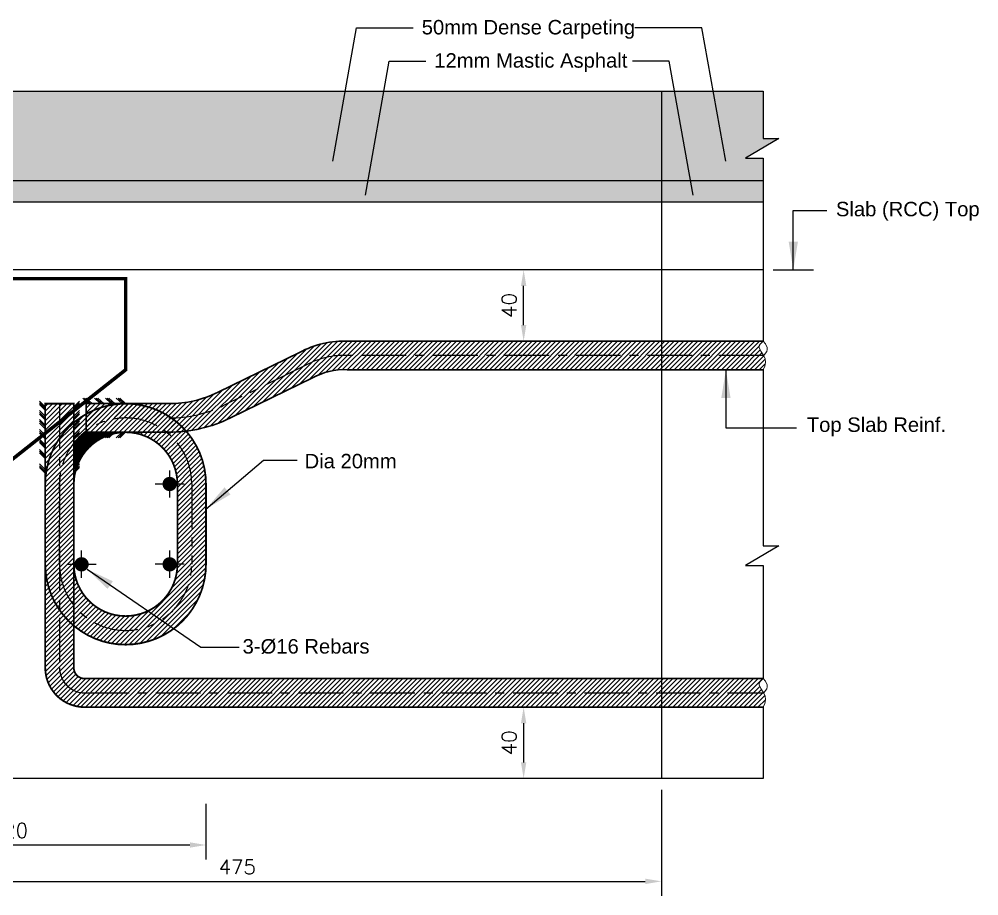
# Model space of a CAD drawing. Extents: x 25837 to 33401, y -1784 to 3293.
# Drawn here: x 26629 to 27166, y 1416 to 1907 of the extents above; entities that cross this region are included whole.
import ezdxf

# ---------------------------------------------------------------- set-up
doc = ezdxf.new("R2010")
doc.units = 0
doc.header["$LTSCALE"] = 200
doc.header["$MEASUREMENT"] = 0
doc.linetypes.add('CENTER', pattern=[2, 1.25, -0.25, 0.25, -0.25])
doc.layers.get('Defpoints').update_dxf_attribs({"linetype": 'CONTINUOUS'})
doc.layers.add('hatch', color=250, linetype='CONTINUOUS')
doc.layers.add('Line', color=6, linetype='CONTINUOUS', lineweight=25)
doc.layers.add('P', color=250, linetype='CONTINUOUS', lineweight=20)
doc.styles.add('dimen_text', font='simplex.shx')
doc.styles.add('FRAME_TEXT', font='arial.ttf')
doc.dimstyles.new('dim_5', dxfattribs={"dimscale": 45, "dimtxt": 0.18, "dimasz": 0.2, "dimexe": 0.18, "dimexo": 0.14, "dimgap": 0.09, "dimtad": 1, "dimdec": 0, "dimzin": 0, "dimdsep": 46, "dimtxsty": 'dimen_text', "dimcen": 0.09, "dimclrd": 256, "dimclre": 256, "dimclrt": 7, "dimadec": 0, "dimazin": 0, "dimtfac": 1, "dimtdec": 0, "dimtofl": 0, "dimtmove": 0, "dimatfit": 3, "dimfxl": 1, "dimtolj": 1, "dimtzin": 0, "dimarcsym": 0})
pattern_1 = [(45, (-1968.375, 0), (-1.32582521, 1.32582521), [])]

# ---------------------------------------------------------------- blocks, each defined once
blk = doc.blocks.new('*D45')
at = {"layer": 'Defpoints', "color": 0, "transparency": 16777216}
for p in [(26513.48, 1481.27), (26733.48, 1473.34), (26733.48, 1444.05)]:
    blk.add_point(p, dxfattribs=at)
at = {"layer": 'hatch', "lineweight": -2, "transparency": 16777216}
for p, q in [((26513.48, 1474.97), (26513.48, 1435.95)), ((26733.48, 1467.04), (26733.48, 1435.95)), ((26522.48, 1444.05), (26724.48, 1444.05))]:
    blk.add_line(p, q, dxfattribs=at)
at = {"layer": 'hatch', "transparency": 16777216}
for points in [[(26522.48, 1445.55), (26522.48, 1442.55), (26513.48, 1444.05)], [(26724.48, 1445.55), (26724.48, 1442.55), (26733.48, 1444.05)]]:
    blk.add_solid(points, dxfattribs=at)
at = {"layer": 'hatch', "color": 7, "transparency": 16777216, "insert": (26623.48, 1452.15), "char_height": 8.1, "attachment_point": 5, "style": 'dimen_text'}
blk.add_mtext('\\A1;220', dxfattribs=at)
blk = doc.blocks.new('*D46')
at = {"layer": 'Defpoints', "color": 0, "transparency": 16777216}
for p in [(26988.48, 1481.27), (26513.48, 1460.9), (26988.48, 1423.68)]:
    blk.add_point(p, dxfattribs=at)
at = {"layer": 'hatch', "lineweight": -2, "transparency": 16777216}
for p, q in [((26988.48, 1474.97), (26988.48, 1415.58)), ((26513.48, 1454.6), (26513.48, 1415.58)), ((26522.48, 1423.68), (26979.48, 1423.68))]:
    blk.add_line(p, q, dxfattribs=at)
at = {"layer": 'hatch', "transparency": 16777216}
for points in [[(26522.48, 1425.18), (26522.48, 1422.18), (26513.48, 1423.68)], [(26979.48, 1425.18), (26979.48, 1422.18), (26988.48, 1423.68)]]:
    blk.add_solid(points, dxfattribs=at)
at = {"layer": 'hatch', "color": 7, "transparency": 16777216, "insert": (26750.98, 1431.78), "char_height": 8.1, "attachment_point": 5, "style": 'dimen_text'}
blk.add_mtext('\\A1;475', dxfattribs=at)
blk = doc.blocks.new('*D29')
at = {"layer": 'Defpoints', "color": 0, "transparency": 16777216}
for p in [(26911.35, 1766.27), (26919.49, 1766.27), (26919.49, 1726.27)]:
    blk.add_point(p, dxfattribs=at)
at = {"layer": 'hatch', "lineweight": -2, "transparency": 16777216}
for p, q in [((26913.19, 1766.27), (26903.25, 1766.27)), ((26911.35, 1735.27), (26911.35, 1757.27)), ((26913.19, 1726.27), (26903.25, 1726.27))]:
    blk.add_line(p, q, dxfattribs=at)
at = {"layer": 'hatch', "transparency": 16777216}
for points in [[(26909.85, 1757.27), (26912.85, 1757.27), (26911.35, 1766.27)], [(26909.85, 1735.27), (26912.85, 1735.27), (26911.35, 1726.27)]]:
    blk.add_solid(points, dxfattribs=at)
at = {"layer": 'hatch', "color": 7, "transparency": 16777216, "insert": (26903.25, 1746.27), "char_height": 8.1, "attachment_point": 5, "rotation": 90, "style": 'dimen_text'}
blk.add_mtext('\\A1;40', dxfattribs=at)
blk = doc.blocks.new('*D31')
at = {"layer": 'Defpoints', "color": 0, "transparency": 16777216}
for p in [(26919.49, 1521.27), (26911.35, 1481.27), (26919.49, 1481.27)]:
    blk.add_point(p, dxfattribs=at)
at = {"layer": 'hatch', "lineweight": -2, "transparency": 16777216}
for p, q in [((26913.19, 1521.27), (26903.25, 1521.27)), ((26911.35, 1512.27), (26911.35, 1490.27)), ((26913.19, 1481.27), (26903.25, 1481.27))]:
    blk.add_line(p, q, dxfattribs=at)
at = {"layer": 'hatch', "transparency": 16777216}
for points in [[(26909.85, 1512.27), (26912.85, 1512.27), (26911.35, 1521.27)], [(26909.85, 1490.27), (26912.85, 1490.27), (26911.35, 1481.27)]]:
    blk.add_solid(points, dxfattribs=at)
at = {"layer": 'hatch', "color": 7, "transparency": 16777216, "insert": (26903.25, 1501.27), "char_height": 8.1, "attachment_point": 5, "rotation": 90, "style": 'dimen_text'}
blk.add_mtext('\\A1;40', dxfattribs=at)

msp = doc.modelspace()

# ---------------------------------------------------------------- hatches: boundary and pattern name
at = {"layer": 'hatch'}
h = msp.add_hatch(dxfattribs=at)
h.set_pattern_fill('DOTS', color=256, scale=40)
h.set_pattern_definition([(0, (-1820.307, 0), (1.25, 2.5), [0, -2.5])])
h.paths.add_polyline_path([(26763.48, 1866.27), (26529.48, 1866.27), (26529.48, 1846.27), (26519.48, 1846.27), (26519.48, 1816.27), (26763.48, 1816.27)])
h.paths.add_polyline_path([(27045.5, 1866.27), (26763.48, 1866.27), (26763.48, 1816.27), (27045.43, 1816.27), (27045.43, 1828.71), (27035.57, 1828.71), (27054.32, 1839.76), (27045.5, 1839.76)])
h = msp.add_hatch(dxfattribs=at)
h.set_pattern_fill('DOTS', color=256, scale=25)
h.set_pattern_definition([(0, (-1820.307, 0), (0.78125, 1.5625), [0, -1.5625])])
h.paths.add_polyline_path([(26763.48, 1816.27), (26519.48, 1816.27), (26519.48, 1804.27), (26763.48, 1804.27)])
h.paths.add_polyline_path([(27045.43, 1816.27), (26763.48, 1816.27), (26763.48, 1804.27), (27045.43, 1804.27)])
at = {"layer": 'Line', "lineweight": 9}
h = msp.add_hatch(dxfattribs=at)
h.set_pattern_fill('ANSI31', color=8, scale=15)
h.set_pattern_definition(pattern_1)
h.paths.add_polyline_path([(27043.2, 1723.66), (27043.76, 1724.59), (27045.43, 1726.27), (26988.48, 1726.27), (26988.48, 1718.27), (27045.64, 1718.26), (27045.43, 1718.64), (27044.13, 1720.68), (27043.2, 1722.73)])
h.paths.add_polyline_path([(27046.55, 1716.59), (27045.64, 1718.26), (26988.48, 1718.27), (26988.48, 1710.27), (27045.43, 1710.27), (27046.37, 1712.31), (27046.74, 1714.36)])
h.paths.add_polyline_path([(26988.48, 1726.27), (26813.25, 1726.27, 0.138343), (26785.77, 1719.9), (26740.24, 1697.63, -0.114248), (26712.76, 1691.27), (26688.48, 1691.27, -0.152417), (26714.07, 1683.28, 0.109528), (26743.75, 1690.44), (26789.46, 1712.8, -0.139398), (26812.87, 1718.27), (26988.48, 1718.27)])
h.paths.add_polyline_path([(26988.48, 1718.27), (26812.87, 1718.27, 0.139398), (26789.46, 1712.8), (26743.75, 1690.44, -0.109528), (26714.07, 1683.28, -0.062121), (26722.38, 1675.86, 0.083237), (26747.27, 1683.26), (26793.17, 1705.71, -0.140787), (26812.49, 1710.28), (26988.48, 1710.27)])
h.paths.add_polyline_path([(26688.48, 1691.27, 0.12846), (26666.47, 1685.52), (26666.47, 1676.01, -0.160626), (26688.48, 1683.27)])
h.paths.add_polyline_path([(26688.48, 1683.27, 0.160626), (26666.47, 1676.01), (26666.47, 1675.27), (26688.48, 1675.27)])
h.paths.add_polyline_path([(26688.48, 1691.27), (26666.47, 1691.27), (26666.47, 1685.52, -0.12846)], flags=17)
h.paths.add_polyline_path([(26688.48, 1691.27), (26688.48, 1683.27, -0.1691), (26711.46, 1675.27), (26712.76, 1675.27, 0.030718), (26722.38, 1675.86, 0.062121), (26714.07, 1683.28, 0.152417)])
h.paths.add_polyline_path([(26688.48, 1683.27), (26688.48, 1675.27), (26711.46, 1675.27, 0.1691)], flags=17)
h = msp.add_hatch(dxfattribs=at)
h.set_pattern_fill('ANSI31', color=8, scale=15)
h.set_pattern_definition(pattern_1)
h.paths.add_polyline_path([(26651.48, 1691.27), (26643.48, 1691.27), (26643.48, 1646.27, -0.15254), (26651.48, 1671.88)])
h.paths.add_polyline_path([(26659.48, 1691.27), (26651.48, 1691.27), (26651.48, 1671.88, -0.066349), (26659.48, 1680.67)])
h.paths.add_polyline_path([(26659.48, 1680.67, 0.066349), (26651.48, 1671.88), (26651.48, 1646.27, -0.1691), (26659.48, 1669.24)])
h.paths.add_polyline_path([(26651.48, 1671.88, 0.15254), (26643.48, 1646.27), (26651.48, 1646.27)])
h.paths.add_polyline_path([(26659.48, 1669.24, 0.1691), (26651.48, 1646.27), (26659.48, 1646.27)])
h.paths.add_polyline_path([(26651.48, 1646.27), (26643.48, 1646.27), (26643.48, 1601.27, 0.15254), (26651.48, 1575.65)])
h.paths.add_polyline_path([(26659.48, 1646.27), (26651.48, 1646.27), (26651.48, 1601.27, 0.1691), (26659.48, 1578.29)])
h.paths.add_polyline_path([(26651.48, 1601.27), (26651.48, 1575.65, 0.066349), (26659.48, 1566.86), (26659.48, 1578.29, -0.1691)])
h.paths.add_polyline_path([(26659.48, 1601.27), (26659.48, 1578.29, 0.710718), (26725.48, 1601.27), (26725.48, 1646.27, 0.229069), (26711.46, 1675.27), (26688.48, 1675.27, -0.414214), (26717.48, 1646.27), (26717.48, 1601.27, -1)], flags=17)
h.paths.add_polyline_path([(26733.48, 1601.27), (26733.48, 1646.27, 0.637831), (26659.48, 1680.67), (26659.48, 1669.24, -0.710718), (26725.48, 1646.27), (26725.48, 1601.27, -0.710718), (26659.48, 1578.29), (26659.48, 1566.86, 0.637831)])
at = {"layer": 'Line'}
h = msp.add_hatch(dxfattribs=at)
h.set_pattern_fill('ANSI31', color=256)
h.set_pattern_definition([(45, (-1968.37507, 0), (-0.08838834765, 0.08838834765), [])])
h.paths.add_polyline_path([(26678.55, 1673.51), (26680.34, 1675.27), (26666.47, 1675.27), (26666.47, 1676.01, 0.066014), (26659.48, 1669.24), (26659.48, 1654.34), (26661.16, 1655.98, -0.223551)])
at = {"layer": 'Line', "lineweight": 9}
h = msp.add_hatch(dxfattribs=at)
h.set_pattern_fill('ANSI31', color=8, scale=15)
h.set_pattern_definition(pattern_1)
h.paths.add_polyline_path([(26651.48, 1575.65, -0.15254), (26643.48, 1601.27), (26643.48, 1543.27, 0.414214), (26665.48, 1521.27), (26988.48, 1521.27), (26988.48, 1529.27), (26665.48, 1529.27, -0.414214), (26651.48, 1543.27)])
h.paths.add_polyline_path([(26659.48, 1566.86, -0.066349), (26651.48, 1575.65), (26651.48, 1543.27, 0.414214), (26665.48, 1529.27), (26988.48, 1529.27), (26988.48, 1537.27), (26665.48, 1537.27, -0.414214), (26659.48, 1543.27)], flags=17)
h.paths.add_polyline_path([(27043.2, 1533.73), (27043.2, 1534.66), (27043.76, 1535.59), (27045.43, 1537.27), (26988.48, 1537.27), (26988.48, 1529.27), (27045.43, 1529.27), (27045.43, 1529.64), (27044.13, 1531.68)])
h.paths.add_polyline_path([(27046.55, 1527.59), (27045.64, 1529.27), (26988.48, 1529.27), (26988.48, 1521.27), (27045.43, 1521.27), (27046.37, 1523.31), (27046.74, 1525.36)])

# ---------------------------------------------------------------- linework, layer by layer
at = {"layer": 'hatch', "color": 12}
for p, q in [((26988.48, 1866.27), (26988.48, 1481.27)), ((27045.43, 1481.27), (26508.48, 1481.27))]:
    msp.add_line(p, q, dxfattribs=at)
at = {"layer": 'hatch'}
for p, q in [((27051.05, 1766.27), (27073.63, 1766.27)), ((26713.15, 1638.74), (26713.15, 1653.91)), ((26721.26, 1646.25), (26705.04, 1646.25)), ((26663.81, 1593.75), (26663.81, 1608.93)), ((26713.15, 1593.75), (26713.15, 1608.93)), ((26655.69, 1601.27), (26671.92, 1601.27)), ((26721.26, 1601.27), (26705.04, 1601.27)), ((27045.43, 1529.64), (27045.43, 1529.27)), ((27045.43, 1521.27), (27045.43, 1481.27))]:
    msp.add_line(p, q, dxfattribs=at)
at = {"layer": 'hatch', "color": 12}
for points in [[(26529.48, 1866.27), (27045.5, 1866.27)], [(26519.48, 1816.27), (27045.43, 1816.27)], [(26519.48, 1804.27), (27045.43, 1804.27)], [(27045.43, 1766.27), (26611.69, 1766.27)]]:
    msp.add_lwpolyline(points, dxfattribs=at)
at = {"layer": 'hatch'}
for points in [[(27045.5, 1866.27), (27045.5, 1839.76), (27054.32, 1839.76), (27035.57, 1828.71), (27045.43, 1828.71), (27045.43, 1726.27)], [(27045.5, 1710.4), (27045.5, 1611.6), (27054.32, 1611.6), (27035.57, 1600.55), (27045.43, 1600.55), (27045.43, 1537.27)]]:
    msp.add_lwpolyline(points, dxfattribs=at)
at = {"layer": 'hatch', "color": 1, "lineweight": 30, "const_width": 2}
msp.add_lwpolyline([(26607.55, 1646.27), (26688.48, 1710.22), (26688.48, 1761.27), (26513.48, 1761.27), (26513.48, 1651.27), (26518.48, 1646.27)], close=True, dxfattribs=at)
at = {"layer": 'hatch', "color": 5, "lineweight": 30}
msp.add_lwpolyline([(27045.43, 1726.27), (26813.25, 1726.27, 0.138343), (26785.77, 1719.9), (26740.24, 1697.63, -0.114248), (26712.76, 1691.27), (26666.47, 1691.27), (26666.47, 1675.27), (26712.76, 1675.27, 0.114248), (26747.27, 1683.26), (26793.17, 1705.71, -0.140787), (26812.49, 1710.28), (27045.43, 1710.27)], format="xyb", dxfattribs=at)
at = {"layer": 'hatch', "color": 2, "linetype": 'CENTER', "ltscale": 0.1}
for points in [[(27045.64, 1718.26), (26812.87, 1718.27, 0.139398), (26789.46, 1712.8), (26743.75, 1690.44, -0.114248), (26712.76, 1683.27)], [(26651.48, 1691.27), (26651.48, 1543.27, 0.414214), (26665.48, 1529.27), (27045.43, 1529.27)]]:
    msp.add_lwpolyline(points, format="xyb", dxfattribs=at)
at = {"layer": 'hatch', "lineweight": 30}
for points in [[(26643.48, 1689.54), (26640.26, 1692.69)], [(26659.48, 1689.54), (26662.69, 1692.69)], [(26667.68, 1691.27), (26664.46, 1694.42)], [(26668.68, 1691.27), (26665.47, 1694.42)], [(26669.69, 1691.27), (26666.47, 1694.42)], [(26674.21, 1691.27), (26671, 1694.42)], [(26675.22, 1691.27), (26672, 1694.42)], [(26676.22, 1691.27), (26673.01, 1694.42)], [(26680.34, 1691.27), (26677.12, 1694.42)], [(26681.35, 1691.27), (26678.13, 1694.42)], [(26682.35, 1691.27), (26679.13, 1694.42)], [(26686.47, 1691.27), (26683.25, 1694.42)], [(26687.47, 1691.27), (26684.26, 1694.42)], [(26688.48, 1691.27), (26685.26, 1694.42)], [(26643.48, 1688.56), (26640.26, 1691.71)], [(26643.48, 1687.57), (26640.26, 1690.72)], [(26643.48, 1684.21), (26640.26, 1687.37)], [(26659.48, 1688.56), (26662.69, 1691.71)], [(26659.48, 1687.57), (26662.69, 1690.72)], [(26659.48, 1684.21), (26662.69, 1687.37)], [(26643.48, 1683.23), (26640.26, 1686.38)], [(26643.48, 1682.25), (26640.26, 1685.4)], [(26643.48, 1679.23), (26640.26, 1682.38)], [(26659.48, 1683.23), (26662.69, 1686.38)], [(26659.48, 1682.25), (26662.69, 1685.4)], [(26659.48, 1679.23), (26662.69, 1682.38)], [(26643.48, 1678.24), (26640.26, 1681.39)], [(26643.48, 1677.26), (26640.26, 1680.41)], [(26643.48, 1673.56), (26640.26, 1676.71)], [(26659.48, 1678.24), (26662.69, 1681.39)], [(26659.48, 1677.26), (26662.69, 1680.41)], [(26659.48, 1673.56), (26662.69, 1676.71)], [(26643.48, 1672.58), (26640.26, 1675.73)], [(26643.48, 1671.59), (26640.26, 1674.74)], [(26643.48, 1668.24), (26640.26, 1671.39)], [(26659.48, 1672.58), (26662.69, 1675.73)], [(26659.48, 1671.59), (26662.69, 1674.74)], [(26659.48, 1668.24), (26662.69, 1671.39)], [(26667.68, 1675.27), (26664.46, 1672.12)], [(26668.68, 1675.27), (26665.47, 1672.12)], [(26669.69, 1675.27), (26666.47, 1672.12)], [(26674.21, 1675.27), (26671, 1672.12)], [(26675.22, 1675.27), (26672, 1672.12)], [(26676.22, 1675.27), (26673.01, 1672.12)], [(26680.34, 1675.27), (26677.12, 1672.12)], [(26681.35, 1675.27), (26678.13, 1672.12)], [(26682.35, 1675.27), (26679.13, 1672.12)], [(26686.47, 1675.27), (26683.25, 1672.12)], [(26687.47, 1675.27), (26684.26, 1672.12)], [(26688.48, 1675.27), (26685.26, 1672.12)], [(26643.48, 1667.25), (26640.26, 1670.4)], [(26643.48, 1666.27), (26640.26, 1669.42)], [(26659.48, 1667.25), (26662.69, 1670.4)], [(26659.48, 1666.27), (26662.69, 1669.42)], [(26643.48, 1662.47), (26640.26, 1665.62)], [(26643.48, 1661.49), (26640.26, 1664.64)], [(26643.48, 1660.5), (26640.26, 1663.65)], [(26659.48, 1662.47), (26662.69, 1665.62)], [(26659.48, 1661.49), (26662.69, 1664.64)], [(26659.48, 1660.5), (26662.69, 1663.65)], [(26643.48, 1654.34), (26640.26, 1657.49)], [(26643.48, 1653.36), (26640.26, 1656.51)], [(26643.48, 1652.37), (26640.26, 1655.52)], [(26659.48, 1654.34), (26662.69, 1657.49)], [(26659.48, 1653.36), (26662.69, 1656.51)], [(26659.48, 1652.37), (26662.69, 1655.52)]]:
    msp.add_lwpolyline(points, dxfattribs=at)
at = {"layer": 'hatch', "color": 5, "lineweight": 30, "const_width": 1}
for points in [[(26733.48, 1601.27, -1), (26643.48, 1601.27), (26643.48, 1646.27, -1), (26733.48, 1646.27)], [(26717.48, 1601.27, -1), (26659.48, 1601.27), (26659.48, 1646.27, -1), (26717.48, 1646.27)]]:
    msp.add_lwpolyline(points, format="xyb", close=True, dxfattribs=at)
msp.add_lwpolyline([(27045.43, 1537.27), (26665.48, 1537.27, -0.414214), (26659.48, 1543.27), (26659.48, 1691.27), (26643.48, 1691.27), (26643.48, 1543.27, 0.414214), (26665.48, 1521.27), (27045.43, 1521.27)], format="xyb", dxfattribs=at)
at = {"layer": 'hatch', "color": 2, "linetype": 'CENTER', "ltscale": 0.1}
msp.add_lwpolyline([(26725.48, 1601.27, -1), (26651.48, 1601.27), (26651.48, 1646.27, -1), (26725.48, 1646.27)], format="xyb", close=True, dxfattribs=at)
at = {"layer": 'hatch', "color": 8, "const_width": 4}
for points in [[(26715.15, 1646.27, -1), (26711.15, 1646.27, -1)], [(26661.81, 1601.28, 1), (26665.81, 1601.28, 1)], [(26715.15, 1601.28, -1), (26711.15, 1601.28, -1)]]:
    msp.add_lwpolyline(points, format="xyb", close=True, dxfattribs=at)
at = {"layer": 'P'}
for points in [[(27045.43, 1726.27), (27043.76, 1724.59), (27043.2, 1723.66), (27043.2, 1722.73), (27044.13, 1720.68), (27045.43, 1718.64), (27046.55, 1716.59), (27046.74, 1714.36), (27046.37, 1712.31), (27045.43, 1710.27)], [(27045.43, 1726.27), (27046.74, 1724.78), (27047.67, 1722.73), (27047.67, 1721.61), (27047.48, 1720.5), (27046.74, 1719.57), (27045.81, 1718.27)], [(27045.43, 1537.27), (27043.76, 1535.59), (27043.2, 1534.66), (27043.2, 1533.73), (27044.13, 1531.68), (27045.43, 1529.64), (27046.55, 1527.59), (27046.74, 1525.36), (27046.37, 1523.31), (27045.43, 1521.27)], [(27045.43, 1537.27), (27046.74, 1535.78), (27047.67, 1533.73), (27047.67, 1532.61), (27047.48, 1531.5), (27046.74, 1530.57), (27045.81, 1529.27)]]:
    msp.add_lwpolyline(points, dxfattribs=at)

# ---------------------------------------------------------------- texts
at = {"layer": 'hatch', "color": 7, "char_height": 8.1, "style": 'FRAME_TEXT'}
for s, insert, width, attachment_point in [('{\\fSwis721 Lt BT|b0|i0|c0|p34;\\C256;50mm Dense Carpeting}', (26854.28, 1895.66), 191.4698, 7), ('{\\fSwis721 Lt BT|b0|i0|c0|p34;\\C256;12mm Mastic Asphalt}', (26861.31, 1877.03), 191.4698, 7), ('Slab (RCC) Top', (27086.21, 1793.78), 84.5369, 7), ('Top Slab Reinf.', (27069.9, 1683.55), 84.5369, 1), ('Dia 20mm', (26788.69, 1654.93), 93.8754, 7), ('3-%%C16 Rebars ', (26753.98, 1559.38), 91.6658, 1)]:
    msp.add_mtext(s, dxfattribs=dict(at, insert=insert, width=width, attachment_point=attachment_point))

# ---------------------------------------------------------------- dimensions: what is measured, and where the dimension line sits
at = {"layer": 'hatch'}
for base, p1, p2, angle, picture, middle in [((26911.35, 1766.27), (26919.49, 1726.27), (26919.49, 1766.27), 90, '*D29', (26903.25, 1746.27)), ((26911.35, 1481.27), (26919.49, 1521.27), (26919.49, 1481.27), 270, '*D31', (26903.25, 1501.27)), ((26733.48, 1444.05), (26513.48, 1481.27), (26733.48, 1473.34), 180, '*D45', (26623.48, 1452.15)), ((26988.48, 1423.68), (26513.48, 1460.9), (26988.48, 1481.27), 180, '*D46', (26750.98, 1431.78))]:
    dim = msp.add_linear_dim(base=base, p1=p1, p2=p2, angle=angle, dimstyle='dim_5', override={"dimfxl": 30, "dimfxlon": 1}, dxfattribs=at)
    dim.commit()
    dim.dimension.update_dxf_attribs({"geometry": picture, "text_midpoint": middle})

# ---------------------------------------------------------------- leaders
for points in [[(26804.45, 1827.16), (26817.72, 1901.72), (26849.51, 1901.72)], [(27024.47, 1827.16), (27011.19, 1901.72), (26973.59, 1901.72)], [(26822.73, 1808.03), (26836.1, 1883.09), (26856.54, 1883.09)], [(27006.18, 1808.03), (26992.82, 1883.09), (26972.37, 1883.09)], [(26733.48, 1632.24), (26765.75, 1659.53), (26784.5, 1659.53)], [(26666.86, 1598.55), (26730.52, 1554.93), (26752.15, 1554.93)]]:
    msp.add_leader(points, dimstyle='dim_5', override={"dimasz": 0.35, "dimtad": 0, "dimfxl": 30, "dimfxlon": 1}, dxfattribs=at)
at = {"layer": 'hatch', "annotation_type": 0, "has_hookline": 1, "hookline_direction": 0}
for points, text_width in [([(27062.34, 1766.27), (27062.34, 1799.51), (27081.03, 1799.51)], 79.52), ([(27024.61, 1710.27), (27024.61, 1677.82), (27064.13, 1677.82)], 76.75)]:
    msp.add_leader(points, dimstyle='dim_5', override={"dimasz": 0.35, "dimtad": 0, "dimfxl": 30, "dimfxlon": 1}, dxfattribs=dict(at, text_width=text_width))

doc.saveas('drawing.dxf')
